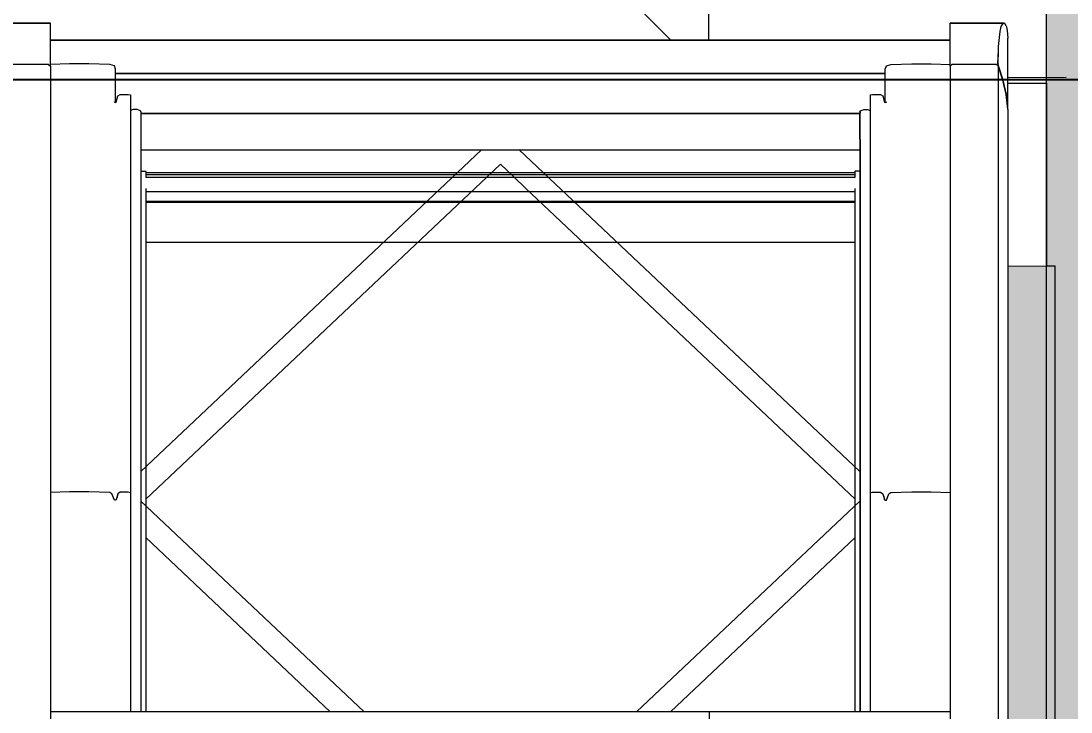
# Model space of a CAD drawing. Header units: metres. Extents: x -208 to 1512, y -277 to 123.
# Drawn here: x 1.94 to 2.82, y -0.53 to 0.049 of the extents above; entities that cross this region are included whole.
import ezdxf

# ---------------------------------------------------------------- set-up
doc = ezdxf.new("R2010")
doc.units = ezdxf.units.M
doc.header["$MEASUREMENT"] = 0
doc.linetypes.add('Wipeout_Contour', pattern=[1, 0, -1])
for name, color, linetype in [('325 Dachfenster', 7, 'Continuous'), ('330 Dachaufbau', 7, 'Continuous'), ('840 Baulinien', 7, 'Continuous'), ('940 Einreichplan Bemaßung.x', 7, 'Continuous'), ('Neubau_840 Baulinien', 7, 'Continuous')]:
    doc.layers.add(name, color=color, linetype=linetype)
doc.styles.add('ERSTELLTER_STIL_4', font='')
doc.styles.get('ERSTELLTER_STIL_4').set_extended_font_data('Eurostile')
doc.linetypes.add('Grenze Grundstück', pattern='A,0,[1,415_260415_PP_VA_1_10 Lageplan1.Shx,S=0.063492,R=0,X=0,Y=0],-8,0', length=8)
doc.dimstyles.new('ERSTELLTER_STIL__3', dxfattribs={"dimtxt": 0.4, "dimasz": 0.304, "dimexe": 0.18, "dimexo": 0.0625, "dimgap": 0, "dimtad": 1, "dimzin": 0, "dimdsep": 46, "dimtxsty": 'ERSTELLTER_STIL_4', "dimblk": 'ARROWHEAD_6', "dimblk1": 'ARROWHEAD_6', "dimblk2": 'ARROWHEAD_6', "dimcen": 0.09, "dimse1": 1, "dimse2": 1, "dimclrd": 256, "dimclre": 256, "dimclrt": 256, "dimazin": 0, "dimtfac": 1, "dimtdec": 4, "dimtmove": 0, "dimatfit": 3, "dimfxl": 1, "dimtolj": 1, "dimtzin": 0, "dimarcsym": 0})

# ---------------------------------------------------------------- blocks, each defined once
blk = doc.blocks.new('*D541')
at = {"layer": '940 Einreichplan Bemaßung.x', "color": 1, "linetype": 'Continuous', "lineweight": 13, "true_color": 0xfb0106}
for p, q in [((2.51628, 0.24174), (2.51645, 0.00174)), ((2.67656, -0.15815), (2.35634, 0.16163)), ((2.21645, 0.00153), (2.81645, 0.00195)), ((2.51645, 0.00174), (2.53995, -34.02522)), ((2.37984, -33.86533), (2.70006, -34.18511)), ((2.23995, -34.02543), (2.83995, -34.02502)), ((2.53995, -34.02522), (2.54012, -34.26522))]:
    blk.add_line(p, q, dxfattribs=at)
at = {"layer": '940 Einreichplan Bemaßung.x', "color": 1, "lineweight": 13, "true_color": 0xfb0106, "insert": (2.54676, -16.09357), "char_height": 0.4, "attachment_point": 7, "rotation": 270.03958, "style": 'ERSTELLTER_STIL_4'}
blk.add_mtext('\\A1;{\\pql;\\fEurostile|b0|i0|c0|p0;\\W1.000000;34,02\\fEurostile|b0|i0|c0|p0;\\W1.000000;\\A1{\\H.66x;\\S5^  ;}}', dxfattribs=at)
blk = doc.blocks.new('ARROWHEAD_6')
at = {"color": 0, "linetype": 'Continuous', "lineweight": 0}
for p, q in [((-0.5, -0.5), (0.5, 0.5)), ((0, 0), (-1, 0))]:
    blk.add_line(p, q, dxfattribs=at)
blk = doc.blocks.new('VELUX SlopeRoofBundle[5]_4')
at = {"color": 254, "linetype": 'Wipeout_Contour', "lineweight": 0, "ltscale": 10.427763}
blk.add_wipeout([(1.96465, 0.04719), (1.91916, 0.04719), (1.92015, 0.04689), (1.92045, 0.04683), (1.96465, 0.04683)], dxfattribs=at).dxf.layer = '325 Dachfenster'
at = {"color": 254, "linetype": 'Wipeout_Contour', "lineweight": 0, "ltscale": 13.485628}
blk.add_wipeout([(2.71905, 0.04719), (2.71905, 0.04683), (2.76326, 0.04683), (2.76355, 0.04689), (2.76455, 0.04719)], dxfattribs=at).dxf.layer = '325 Dachfenster'
at = {"color": 254, "linetype": 'Wipeout_Contour', "lineweight": 0, "ltscale": 9.590842}
blk.add_wipeout([(2.71905, 0.03339), (1.96465, 0.03339), (1.96465, 0.03311), (2.71905, 0.03311)], dxfattribs=at).dxf.layer = '325 Dachfenster'
at = {"color": 254, "linetype": 'Wipeout_Contour', "lineweight": 0, "ltscale": 14.677396}
blk.add_wipeout([(2.76605, -0.5839), (2.76625, -0.5848), (2.76735, -0.59516), (2.76735, -0.02486), (2.76605, -0.01261)], dxfattribs=at).dxf.layer = '325 Dachfenster'
at = {"color": 254, "linetype": 'Wipeout_Contour', "lineweight": 0, "ltscale": 23.192959}
blk.add_wipeout([(2.64325, -0.05039), (2.64325, -0.53024), (2.64375, -0.53024), (2.64375, -0.02629), (2.64325, -0.02714), (2.64325, -0.02827), (2.64335, -0.02827), (2.64335, -0.05012)], dxfattribs=at).dxf.layer = '325 Dachfenster'
at = {"color": 254, "linetype": 'Wipeout_Contour', "lineweight": 0, "ltscale": 8.362648}
blk.add_wipeout([(1.96465, -0.34634), (1.96465, -0.53024), (1.98055, -0.53024), (1.98055, -0.34583)], dxfattribs=at).dxf.layer = '325 Dachfenster'
at = {"color": 254, "linetype": 'Wipeout_Contour', "lineweight": 0, "ltscale": 8.52984}
blk.add_wipeout([(2.01615, -0.34746), (2.01615, -0.53024), (2.01815, -0.53024), (2.01815, -0.35262)], dxfattribs=at).dxf.layer = '325 Dachfenster'
at = {"color": 254, "linetype": 'Wipeout_Contour', "lineweight": 0, "ltscale": 10.961452}
blk.add_wipeout([(2.65205, -0.34661), (2.65205, -0.53024), (2.65395, -0.53024), (2.65395, -0.34611)], dxfattribs=at).dxf.layer = '325 Dachfenster'
at = {"color": 254, "linetype": 'Wipeout_Contour', "lineweight": 0, "ltscale": 11.009746}
blk.add_wipeout([(2.66475, -0.35283), (2.66475, -0.53024), (2.66555, -0.53024), (2.66555, -0.35262)], dxfattribs=at).dxf.layer = '325 Dachfenster'
at = {"color": 254, "linetype": 'Wipeout_Contour', "lineweight": 0, "ltscale": 9.591176}
blk.add_wipeout([(1.96465, 0.02858), (2.71905, 0.02858), (2.71905, 0.03311), (1.96465, 0.03311)], dxfattribs=at).dxf.layer = '325 Dachfenster'
at = {"color": 254, "linetype": 'Wipeout_Contour', "lineweight": 0, "ltscale": 8.231108}
blk.add_wipeout([(1.92615, 0.01247), (1.92615, -0.55942), (1.96295, -0.55942), (1.96295, 0.01247)], dxfattribs=at).dxf.layer = '325 Dachfenster'
at = {"color": 254, "linetype": 'Wipeout_Contour', "lineweight": 0, "ltscale": 14.732541}
blk.add_wipeout([(2.76335, -0.00044), (2.76335, -0.57203), (2.76355, -0.57263), (2.76605, -0.5839), (2.76605, -0.01261)], dxfattribs=at).dxf.layer = '325 Dachfenster'
at = {"color": 254, "linetype": 'Wipeout_Contour', "lineweight": 0, "ltscale": 10.894575}
blk.add_wipeout([(2.64375, -0.02629), (2.64375, -0.53024), (2.64655, -0.53024), (2.64655, -0.02516)], dxfattribs=at).dxf.layer = '325 Dachfenster'
at = {"color": 254, "linetype": 'Wipeout_Contour', "lineweight": 0, "ltscale": 11.014251}
blk.add_wipeout([(2.66555, -0.35262), (2.66555, -0.53024), (2.66755, -0.53024), (2.66755, -0.34746)], dxfattribs=at).dxf.layer = '325 Dachfenster'
at = {"color": 254, "linetype": 'Wipeout_Contour', "lineweight": 0, "ltscale": 8.538811}
blk.add_wipeout([(2.01895, -0.35283), (2.01895, -0.53024), (2.01975, -0.53024), (2.01975, -0.35255)], dxfattribs=at).dxf.layer = '325 Dachfenster'
at = {"color": 254, "linetype": 'Wipeout_Contour', "lineweight": 0, "ltscale": 8.300079}
blk.add_wipeout([(1.96295, 0.01247), (1.96295, -0.55942), (1.96465, -0.55942), (1.96465, 0.01121)], dxfattribs=at).dxf.layer = '325 Dachfenster'
at = {"color": 254, "linetype": 'Wipeout_Contour', "lineweight": 0, "ltscale": 11.00185}
blk.add_wipeout([(2.66265, -0.34739), (2.66265, -0.53024), (2.66395, -0.53024), (2.66395, -0.35255)], dxfattribs=at).dxf.layer = '325 Dachfenster'
at = {"color": 254, "linetype": 'Wipeout_Contour', "lineweight": 0, "ltscale": 8.535828}
blk.add_wipeout([(2.01815, -0.35262), (2.01815, -0.53024), (2.01895, -0.53024), (2.01895, -0.35283)], dxfattribs=at).dxf.layer = '325 Dachfenster'
at = {"color": 254, "linetype": 'Wipeout_Contour', "lineweight": 0, "ltscale": 8.541588}
blk.add_wipeout([(2.01975, -0.35255), (2.01975, -0.53024), (2.02105, -0.53024), (2.02105, -0.34739)], dxfattribs=at).dxf.layer = '325 Dachfenster'
at = {"color": 254, "linetype": 'Wipeout_Contour', "lineweight": 0, "ltscale": 11.006644}
blk.add_wipeout([(2.66395, -0.35255), (2.66395, -0.53024), (2.66475, -0.53024), (2.66475, -0.35283)], dxfattribs=at).dxf.layer = '325 Dachfenster'
at = {"color": 254, "linetype": 'Wipeout_Contour', "lineweight": 0, "ltscale": 8.521918}
blk.add_wipeout([(2.01435, -0.3464), (2.01435, -0.53024), (2.01615, -0.53024), (2.01615, -0.34746)], dxfattribs=at).dxf.layer = '325 Dachfenster'
at = {"color": 254, "linetype": 'Wipeout_Contour', "lineweight": 0, "ltscale": 8.547657}
blk.add_wipeout([(2.02105, -0.34739), (2.02105, -0.53024), (2.02315, -0.53024), (2.02315, -0.34611)], dxfattribs=at).dxf.layer = '325 Dachfenster'
at = {"color": 254, "linetype": 'Wipeout_Contour', "lineweight": 0, "ltscale": 10.978196}
blk.add_wipeout([(2.65395, -0.53024), (2.66055, -0.53024), (2.66055, -0.34611), (2.65395, -0.34611)], dxfattribs=at).dxf.layer = '325 Dachfenster'
at = {"color": 254, "linetype": 'Wipeout_Contour', "lineweight": 0, "ltscale": 11.021257}
blk.add_wipeout([(2.66755, -0.34746), (2.66755, -0.53024), (2.66935, -0.53024), (2.66935, -0.3464)], dxfattribs=at).dxf.layer = '325 Dachfenster'
at = {"color": 254, "linetype": 'Wipeout_Contour', "lineweight": 0, "ltscale": 10.906163}
blk.add_wipeout([(2.64965, -0.02509), (2.64655, -0.02516), (2.64655, -0.53024), (2.64965, -0.53024)], dxfattribs=at).dxf.layer = '325 Dachfenster'
at = {"color": 254, "linetype": 'Wipeout_Contour', "lineweight": 0, "ltscale": 8.486943}
blk.add_wipeout([(1.99675, -0.34583), (1.99675, -0.53024), (2.01435, -0.53024), (2.01435, -0.3464)], dxfattribs=at).dxf.layer = '325 Dachfenster'
at = {"color": 254, "linetype": 'Wipeout_Contour', "lineweight": 0, "ltscale": 8.56458}
blk.add_wipeout([(2.02315, -0.34611), (2.02315, -0.53024), (2.02975, -0.53024), (2.02975, -0.34611)], dxfattribs=at).dxf.layer = '325 Dachfenster'
at = {"color": 254, "linetype": 'Wipeout_Contour', "lineweight": 0, "ltscale": 10.99477}
blk.add_wipeout([(2.66055, -0.34611), (2.66055, -0.53024), (2.66265, -0.53024), (2.66265, -0.34739)], dxfattribs=at).dxf.layer = '325 Dachfenster'
at = {"color": 254, "linetype": 'Wipeout_Contour', "lineweight": 0, "ltscale": 11.05968}
blk.add_wipeout([(2.66935, -0.3464), (2.66935, -0.53024), (2.68695, -0.53024), (2.68695, -0.34583)], dxfattribs=at).dxf.layer = '325 Dachfenster'
at = {"color": 254, "linetype": 'Wipeout_Contour', "lineweight": 0, "ltscale": 8.389578}
blk.add_wipeout([(2.01615, -0.01374), (2.01615, -0.34746), (2.01815, -0.35262), (2.01815, -0.0189)], dxfattribs=at).dxf.layer = '325 Dachfenster'
at = {"color": 254, "linetype": 'Wipeout_Contour', "lineweight": 0, "ltscale": 10.916699}
blk.add_wipeout([(2.64965, -0.53024), (2.65205, -0.53024), (2.65205, -0.02591), (2.64965, -0.02509)], dxfattribs=at).dxf.layer = '325 Dachfenster'
at = {"color": 254, "linetype": 'Wipeout_Contour', "lineweight": 0, "ltscale": 10.902688}
blk.add_wipeout([(2.66395, -0.01886), (2.66395, -0.35255), (2.66475, -0.35283), (2.66475, -0.01915)], dxfattribs=at).dxf.layer = '325 Dachfenster'
at = {"color": 254, "linetype": 'Wipeout_Contour', "lineweight": 0, "ltscale": 7.264145}
blk.add_wipeout([(2.64325, -0.0591), (2.35773, -0.0591), (2.64325, -0.32876)], dxfattribs=at).dxf.layer = '325 Dachfenster'
at = {"color": 254, "linetype": 'Wipeout_Contour', "lineweight": 0, "ltscale": 8.423091}
blk.add_wipeout([(1.99675, -0.34583), (1.98055, -0.34583), (1.98055, -0.53024), (1.99675, -0.53024)], dxfattribs=at).dxf.layer = '325 Dachfenster'
at = {"color": 254, "linetype": 'Wipeout_Contour', "lineweight": 0, "ltscale": 8.58013}
blk.add_wipeout([(2.02975, -0.34611), (2.02975, -0.53024), (2.03165, -0.53024), (2.03165, -0.34661)], dxfattribs=at).dxf.layer = '325 Dachfenster'
at = {"color": 254, "linetype": 'Wipeout_Contour', "lineweight": 0, "ltscale": 11.124979}
blk.add_wipeout([(2.68695, -0.34583), (2.68695, -0.53024), (2.70315, -0.53024), (2.70315, -0.34583)], dxfattribs=at).dxf.layer = '325 Dachfenster'
at = {"color": 254, "linetype": 'Wipeout_Contour', "lineweight": 0, "ltscale": 7.611367}
blk.add_wipeout([(2.64325, -0.3535), (2.45611, -0.53024), (2.64325, -0.53024)], dxfattribs=at).dxf.layer = '325 Dachfenster'
at = {"color": 254, "linetype": 'Wipeout_Contour', "lineweight": 0, "ltscale": 8.224572}
blk.add_wipeout([(1.96465, -0.01262), (1.96465, -0.34634), (1.98055, -0.34583), (1.98055, -0.01211)], dxfattribs=at).dxf.layer = '325 Dachfenster'
at = {"color": 254, "linetype": 'Wipeout_Contour', "lineweight": 0, "ltscale": 10.856202}
blk.add_wipeout([(2.65205, -0.01292), (2.65205, -0.34661), (2.65395, -0.34611), (2.65395, -0.01243)], dxfattribs=at).dxf.layer = '325 Dachfenster'
at = {"color": 254, "linetype": 'Wipeout_Contour', "lineweight": 0, "ltscale": 13.284841}
blk.add_wipeout([(2.01815, -0.35262), (2.01895, -0.35283), (2.01895, -0.01915), (2.01825, -0.01896), (2.01825, -0.01893), (2.01815, -0.0189)], dxfattribs=at).dxf.layer = '325 Dachfenster'
at = {"color": 254, "linetype": 'Wipeout_Contour', "lineweight": 0, "ltscale": 8.554437}
blk.add_wipeout([(2.03405, -0.02509), (2.03405, -0.53024), (2.03715, -0.53024), (2.03715, -0.02516)], dxfattribs=at).dxf.layer = '325 Dachfenster'
at = {"color": 254, "linetype": 'Wipeout_Contour', "lineweight": 0, "ltscale": 15.586672}
blk.add_wipeout([(2.66545, -0.01896), (2.66475, -0.01915), (2.66475, -0.35283), (2.66555, -0.35262), (2.66555, -0.0189), (2.66545, -0.01893)], dxfattribs=at).dxf.layer = '325 Dachfenster'
at = {"color": 254, "linetype": 'Wipeout_Contour', "lineweight": 0, "ltscale": 11.1871}
blk.add_wipeout([(2.70315, -0.34583), (2.70315, -0.53024), (2.71905, -0.53024), (2.71905, -0.34634)], dxfattribs=at).dxf.layer = '325 Dachfenster'
at = {"color": 254, "linetype": 'Wipeout_Contour', "lineweight": 0, "ltscale": 11.1974}
blk.add_wipeout([(2.71905, 0.01121), (2.71905, -0.55942), (2.72075, -0.55942), (2.72075, 0.01247)], dxfattribs=at).dxf.layer = '325 Dachfenster'
at = {"color": 254, "linetype": 'Wipeout_Contour', "lineweight": 0, "ltscale": 10.904918}
blk.add_wipeout([(2.66555, -0.0189), (2.66555, -0.35262), (2.66755, -0.34746), (2.66755, -0.01374)], dxfattribs=at).dxf.layer = '325 Dachfenster'
at = {"color": 254, "linetype": 'Wipeout_Contour', "lineweight": 0, "ltscale": 8.405484}
blk.add_wipeout([(2.01975, -0.01886), (2.01895, -0.01915), (2.01895, -0.35283), (2.01975, -0.35255)], dxfattribs=at).dxf.layer = '325 Dachfenster'
at = {"color": 254, "linetype": 'Wipeout_Contour', "lineweight": 0, "ltscale": 8.565451}
blk.add_wipeout([(2.03715, -0.02516), (2.03715, -0.53024), (2.03995, -0.53024), (2.03995, -0.02629)], dxfattribs=at).dxf.layer = '325 Dachfenster'
at = {"color": 254, "linetype": 'Wipeout_Contour', "lineweight": 0, "ltscale": 11.273906}
blk.add_wipeout([(2.72075, 0.01247), (2.72075, -0.55942), (2.75755, -0.55942), (2.75755, 0.01247)], dxfattribs=at).dxf.layer = '325 Dachfenster'
at = {"color": 254, "linetype": 'Wipeout_Contour', "lineweight": 0, "ltscale": 8.386499}
blk.add_wipeout([(2.01435, -0.01268), (2.01435, -0.3464), (2.01615, -0.34746), (2.01615, -0.01374)], dxfattribs=at).dxf.layer = '325 Dachfenster'
at = {"color": 254, "linetype": 'Wipeout_Contour', "lineweight": 0, "ltscale": 10.892754}
blk.add_wipeout([(2.66395, -0.01886), (2.66265, -0.0137), (2.66265, -0.34739), (2.66395, -0.35255)], dxfattribs=at).dxf.layer = '325 Dachfenster'
at = {"color": 254, "linetype": 'Wipeout_Contour', "lineweight": 0, "ltscale": 8.54375}
blk.add_wipeout([(2.03165, -0.02591), (2.03165, -0.53024), (2.03405, -0.53024), (2.03405, -0.02509)], dxfattribs=at).dxf.layer = '325 Dachfenster'
at = {"color": 254, "linetype": 'Wipeout_Contour', "lineweight": 0, "ltscale": 15.376642}
blk.add_wipeout([(2.03995, -0.53024), (2.04045, -0.53024), (2.04045, -0.05039), (2.04035, -0.05012), (2.04035, -0.02827), (2.04045, -0.02827), (2.04045, -0.02714), (2.03995, -0.02629)], dxfattribs=at).dxf.layer = '325 Dachfenster'
at = {"layer": '325 Dachfenster', "linetype": 'Continuous', "lineweight": 0, "flags": 128}
for points in [[(2.66395, -0.35255), (2.66475, -0.35283)], [(2.66475, -0.35283), (2.66555, -0.35262)]]:
    blk.add_lwpolyline(points, dxfattribs=at)
at = {"color": 254, "linetype": 'Wipeout_Contour', "lineweight": 0, "ltscale": 37.748651}
blk.add_wipeout([(1.96465, 0.02356), (1.96465, 0.01269), (1.98055, 0.0132), (1.99675, 0.0132), (2.01435, 0.01264), (2.01815, 0.01158), (2.01915, 0.00882), (2.01915, 0.00525), (2.66455, 0.00525), (2.66455, 0.00882), (2.66555, 0.01158), (2.66935, 0.01264), (2.68695, 0.0132), (2.70315, 0.0132), (2.71905, 0.01269), (2.71905, 0.02356)], dxfattribs=at).dxf.layer = '325 Dachfenster'
at = {"color": 254, "linetype": 'Wipeout_Contour', "lineweight": 0, "ltscale": 16.632104}
blk.add_wipeout([(2.75755, 0.01247), (2.75755, -0.55942), (2.75902, -0.55942), (2.7591, -0.5595), (2.75935, -0.56016), (2.75935, 0.01151)], dxfattribs=at).dxf.layer = '325 Dachfenster'
at = {"color": 254, "linetype": 'Wipeout_Contour', "lineweight": 0, "ltscale": 8.350706}
blk.add_wipeout([(2.01435, -0.01268), (1.99675, -0.01211), (1.99675, -0.34583), (2.01435, -0.3464)], dxfattribs=at).dxf.layer = '325 Dachfenster'
at = {"color": 254, "linetype": 'Wipeout_Contour', "lineweight": 0, "ltscale": 8.401191}
blk.add_wipeout([(2.01975, -0.01886), (2.01975, -0.35255), (2.02105, -0.34739), (2.02105, -0.0137)], dxfattribs=at).dxf.layer = '325 Dachfenster'
at = {"color": 254, "linetype": 'Wipeout_Contour', "lineweight": 0, "ltscale": 8.44599}
blk.add_wipeout([(2.02975, -0.01243), (2.02975, -0.34611), (2.03165, -0.34661), (2.03165, -0.01292)], dxfattribs=at).dxf.layer = '325 Dachfenster'
at = {"color": 254, "linetype": 'Wipeout_Contour', "lineweight": 0, "ltscale": 10.873458}
blk.add_wipeout([(2.65395, -0.01243), (2.65395, -0.34611), (2.66055, -0.34611), (2.66055, -0.01243)], dxfattribs=at).dxf.layer = '325 Dachfenster'
at = {"color": 254, "linetype": 'Wipeout_Contour', "lineweight": 0, "ltscale": 10.916031}
blk.add_wipeout([(2.66755, -0.01374), (2.66755, -0.34746), (2.66935, -0.3464), (2.66935, -0.01268)], dxfattribs=at).dxf.layer = '325 Dachfenster'
at = {"color": 254, "linetype": 'Wipeout_Contour', "lineweight": 0, "ltscale": 11.083532}
blk.add_wipeout([(2.70315, -0.01211), (2.70315, -0.34583), (2.71905, -0.34634), (2.71905, -0.01262)], dxfattribs=at).dxf.layer = '325 Dachfenster'
at = {"color": 254, "linetype": 'Wipeout_Contour', "lineweight": 0, "ltscale": 9.597579}
blk.add_wipeout([(2.04035, -0.02848), (2.04035, -0.03909), (2.64335, -0.03909), (2.64335, -0.02848)], dxfattribs=at).dxf.layer = '325 Dachfenster'
at = {"color": 254, "linetype": 'Wipeout_Contour', "lineweight": 0, "ltscale": 7.011359}
blk.add_wipeout([(2.32598, -0.0591), (2.04045, -0.0591), (2.04045, -0.32876)], dxfattribs=at).dxf.layer = '325 Dachfenster'
at = {"color": 254, "linetype": 'Wipeout_Contour', "lineweight": 0, "ltscale": 7.260965}
blk.add_wipeout([(2.04045, -0.3535), (2.04045, -0.53024), (2.22759, -0.53024)], dxfattribs=at).dxf.layer = '325 Dachfenster'
at = {"layer": '325 Dachfenster', "linetype": 'Continuous', "lineweight": 0, "flags": 128}
for points in [[(2.01615, -0.34746), (2.01435, -0.3464)], [(2.01895, -0.35283), (2.01815, -0.35262)], [(2.01975, -0.35255), (2.01895, -0.35283)]]:
    blk.add_lwpolyline(points, dxfattribs=at)
at = {"color": 254, "linetype": 'Wipeout_Contour', "lineweight": 0, "ltscale": 9.591634}
blk.add_wipeout([(1.96465, 0.02689), (1.96465, 0.02462), (2.71905, 0.02462), (2.71905, 0.02689)], dxfattribs=at).dxf.layer = '325 Dachfenster'
at = {"color": 254, "linetype": 'Wipeout_Contour', "lineweight": 0, "ltscale": 7.651347}
blk.add_wipeout([(2.66555, 0.01158), (2.66455, 0.00882), (2.66556, 0.01149)], dxfattribs=at).dxf.layer = '325 Dachfenster'
at = {"color": 254, "linetype": 'Wipeout_Contour', "lineweight": 0, "ltscale": 14.729409}
blk.add_wipeout([(2.75935, 0.01151), (2.75935, -0.56016), (2.75955, -0.56068), (2.76335, -0.57203), (2.76335, -0.00044)], dxfattribs=at).dxf.layer = '325 Dachfenster'
at = {"color": 254, "linetype": 'Wipeout_Contour', "lineweight": 0, "ltscale": 8.286644}
blk.add_wipeout([(1.98055, -0.01211), (1.98055, -0.34583), (1.99675, -0.34583), (1.99675, -0.01211)], dxfattribs=at).dxf.layer = '325 Dachfenster'
at = {"color": 254, "linetype": 'Wipeout_Contour', "lineweight": 0, "ltscale": 8.412241}
blk.add_wipeout([(2.02105, -0.0137), (2.02105, -0.34739), (2.02315, -0.34611), (2.02315, -0.01243)], dxfattribs=at).dxf.layer = '325 Dachfenster'
at = {"color": 254, "linetype": 'Wipeout_Contour', "lineweight": 0, "ltscale": 10.889134}
blk.add_wipeout([(2.66055, -0.01243), (2.66055, -0.34611), (2.66265, -0.34739), (2.66265, -0.0137)], dxfattribs=at).dxf.layer = '325 Dachfenster'
at = {"color": 254, "linetype": 'Wipeout_Contour', "lineweight": 0, "ltscale": 10.954767}
blk.add_wipeout([(2.66935, -0.01268), (2.66935, -0.3464), (2.68695, -0.34583), (2.68695, -0.01211)], dxfattribs=at).dxf.layer = '325 Dachfenster'
at = {"color": 254, "linetype": 'Wipeout_Contour', "lineweight": 0, "ltscale": 9.599644}
blk.add_wipeout([(2.04035, -0.0434), (2.04035, -0.04842), (2.64335, -0.04842), (2.64335, -0.0434)], dxfattribs=at).dxf.layer = '325 Dachfenster'
at = {"color": 254, "linetype": 'Wipeout_Contour', "lineweight": 0, "ltscale": 19.376121}
blk.add_wipeout([(2.04045, -0.3535), (2.22759, -0.53024), (2.45611, -0.53024), (2.64325, -0.3535), (2.64325, -0.32876), (2.35773, -0.0591), (2.32598, -0.0591), (2.04045, -0.32876)], dxfattribs=at).dxf.layer = '325 Dachfenster'
at = {"layer": '325 Dachfenster', "linetype": 'Continuous', "lineweight": 0, "flags": 128}
for points in [[(2.04045, -0.07685), (2.04435, -0.07685)], [(2.04435, -0.07685), (2.04455, -0.07706)], [(2.34185, -0.07098), (2.3304, -0.0818), (2.32066, -0.09099), (2.04442, -0.35188)], [(2.04455, -0.07706), (2.04455, -0.0818)], [(2.04455, -0.07791), (2.63915, -0.07791)], [(2.34185, -0.07098), (2.35331, -0.0818), (2.36304, -0.09099), (2.63929, -0.35188)], [(2.63935, -0.07685), (2.63915, -0.07706)], [(2.63915, -0.07706), (2.63915, -0.0818)], [(2.64325, -0.07685), (2.63935, -0.07685)], [(2.04442, -0.0818), (2.63929, -0.0818)], [(2.04455, -0.0796), (2.63915, -0.0796)], [(2.04455, -0.09382), (2.63915, -0.09382)], [(2.04455, -0.10195), (2.63915, -0.10195)], [(2.04455, -0.10273), (2.63915, -0.10273)], [(2.04455, -0.13646), (2.63915, -0.13646)], [(2.01435, -0.3464), (1.99675, -0.34583), (1.98055, -0.34583), (1.96465, -0.34634)], [(2.01815, -0.35262), (2.01615, -0.34746)], [(2.65205, -0.34661), (2.65395, -0.34611), (2.66055, -0.34611)], [(2.66055, -0.34611), (2.66265, -0.34739)], [(2.66265, -0.34739), (2.66395, -0.35255)], [(2.66555, -0.35262), (2.66755, -0.34746)], [(2.66755, -0.34746), (2.66935, -0.3464)]]:
    blk.add_lwpolyline(points, dxfattribs=at)
at = {"color": 254, "linetype": 'Wipeout_Contour', "lineweight": 0, "ltscale": 9.591414}
blk.add_wipeout([(1.96465, 0.02858), (1.96465, 0.02689), (2.71905, 0.02689), (2.71905, 0.02858)], dxfattribs=at).dxf.layer = '325 Dachfenster'
at = {"color": 254, "linetype": 'Wipeout_Contour', "lineweight": 0, "ltscale": 8.145679}
blk.add_wipeout([(1.96465, 0.01269), (1.96465, -0.01262), (1.98055, -0.01211), (1.98055, 0.0132)], dxfattribs=at).dxf.layer = '325 Dachfenster'
at = {"color": 254, "linetype": 'Wipeout_Contour', "lineweight": 0, "ltscale": 8.271968}
blk.add_wipeout([(1.99675, 0.0132), (1.99675, -0.01211), (2.01435, -0.01268), (2.01435, 0.01264)], dxfattribs=at).dxf.layer = '325 Dachfenster'
at = {"color": 254, "linetype": 'Wipeout_Contour', "lineweight": 0, "ltscale": 18.534634}
blk.add_wipeout([(2.66455, -0.01908), (2.66475, -0.01915), (2.66545, -0.01896), (2.66545, -0.01893), (2.66553, -0.01891), (2.66555, -0.01883), (2.66455, 0.00882)], dxfattribs=at).dxf.layer = '325 Dachfenster'
at = {"color": 254, "linetype": 'Wipeout_Contour', "lineweight": 0, "ltscale": 17.891264}
blk.add_wipeout([(2.76735, -0.025), (2.76735, -0.15614), (2.8, -0.15614), (2.8, -0.00295), (2.76755, -0.00295), (2.76755, -0.02486)], dxfattribs=at).dxf.layer = '325 Dachfenster'
at = {"color": 254, "linetype": 'Wipeout_Contour', "lineweight": 0, "ltscale": 8.4309}
blk.add_wipeout([(2.02975, -0.01243), (2.02315, -0.01243), (2.02315, -0.34611), (2.02975, -0.34611)], dxfattribs=at).dxf.layer = '325 Dachfenster'
at = {"color": 254, "linetype": 'Wipeout_Contour', "lineweight": 0, "ltscale": 11.021299}
blk.add_wipeout([(2.68695, -0.01211), (2.68695, -0.34583), (2.70315, -0.34583), (2.70315, -0.01211)], dxfattribs=at).dxf.layer = '325 Dachfenster'
at = {"color": 254, "linetype": 'Wipeout_Contour', "lineweight": 0, "ltscale": 9.598731}
blk.add_wipeout([(2.04035, -0.03909), (2.04035, -0.0434), (2.64335, -0.0434), (2.64335, -0.03909)], dxfattribs=at).dxf.layer = '325 Dachfenster'
at = {"color": 254, "linetype": 'Wipeout_Contour', "lineweight": 0, "ltscale": 9.602179}
blk.add_wipeout([(2.04045, -0.05903), (2.04045, -0.0591), (2.64325, -0.0591), (2.64325, -0.05903)], dxfattribs=at).dxf.layer = '325 Dachfenster'
at = {"color": 254, "linetype": 'Wipeout_Contour', "lineweight": 0, "ltscale": 9.900542}
blk.add_wipeout([(1.96465, -0.53024), (1.96465, -0.53037), (2.71905, -0.53037), (2.71905, -0.53024)], dxfattribs=at).dxf.layer = '325 Dachfenster'
at = {"layer": '325 Dachfenster', "linetype": 'Continuous', "lineweight": 0, "flags": 128}
for points in [[(2.8, -0.00295), (2.8, -0.15614)], [(2.04455, -0.09127), (2.04455, -0.53024)], [(2.63915, -0.09127), (2.63915, -0.53024)], [(2.02105, -0.34739), (2.01975, -0.35255)], [(2.02315, -0.34611), (2.02105, -0.34739)], [(2.03165, -0.34661), (2.02975, -0.34611), (2.02315, -0.34611)], [(2.66935, -0.3464), (2.68695, -0.34583), (2.70315, -0.34583), (2.71905, -0.34634)], [(2.22759, -0.53024), (2.04045, -0.3535)], [(2.45611, -0.53024), (2.64325, -0.3535)], [(2.19914, -0.53024), (2.04442, -0.38412)], [(2.48456, -0.53024), (2.63929, -0.38412)], [(2.71905, -0.53024), (1.96465, -0.53024)]]:
    blk.add_lwpolyline(points, dxfattribs=at)
at = {"color": 254, "linetype": 'Wipeout_Contour', "lineweight": 0, "ltscale": 9.591781}
blk.add_wipeout([(1.96465, 0.02462), (1.96465, 0.02356), (2.71905, 0.02356), (2.71905, 0.02462)], dxfattribs=at).dxf.layer = '325 Dachfenster'
at = {"color": 254, "linetype": 'Wipeout_Contour', "lineweight": 0, "ltscale": 9.590276}
blk.add_wipeout([(1.92458, 0.01262), (1.92452, 0.01247), (1.96295, 0.01247), (1.96465, 0.01121), (1.96465, 0.01262)], dxfattribs=at).dxf.layer = '325 Dachfenster'
at = {"color": 254, "linetype": 'Wipeout_Contour', "lineweight": 0, "ltscale": 8.217705}
blk.add_wipeout([(1.98055, 0.0132), (1.98055, -0.01211), (1.99675, -0.01211), (1.99675, 0.0132)], dxfattribs=at).dxf.layer = '325 Dachfenster'
at = {"color": 254, "linetype": 'Wipeout_Contour', "lineweight": 0, "ltscale": 6.709247}
blk.add_wipeout([(2.01435, 0.01264), (2.01435, -0.01268), (2.01815, 0.01158)], dxfattribs=at).dxf.layer = '325 Dachfenster'
at = {"color": 254, "linetype": 'Wipeout_Contour', "lineweight": 0, "ltscale": 11.134408}
blk.add_wipeout([(2.66455, 0.00882), (2.66555, -0.01883), (2.66755, -0.01374), (2.66556, 0.01149)], dxfattribs=at).dxf.layer = '325 Dachfenster'
at = {"color": 254, "linetype": 'Wipeout_Contour', "lineweight": 0, "ltscale": 33.115613}
blk.add_wipeout([(2.65205, -0.02134), (2.03165, -0.02134), (2.03165, -0.02591), (2.03405, -0.02509), (2.03715, -0.02516), (2.03995, -0.02629), (2.04045, -0.02714), (2.04045, -0.02827), (2.64325, -0.02827), (2.64325, -0.02714), (2.64375, -0.02629), (2.64655, -0.02516), (2.64965, -0.02509), (2.65205, -0.02591)], dxfattribs=at).dxf.layer = '325 Dachfenster'
at = {"color": 254, "linetype": 'Wipeout_Contour', "lineweight": 0, "ltscale": 9.601765}
blk.add_wipeout([(2.04045, -0.05358), (2.04045, -0.05903), (2.64325, -0.05903), (2.64325, -0.05358)], dxfattribs=at).dxf.layer = '325 Dachfenster'
at = {"layer": '325 Dachfenster', "linetype": 'Continuous', "lineweight": 0, "flags": 128}
for points in [[(2.04045, -0.05903), (2.64325, -0.05903)], [(2.32598, -0.0591), (2.04045, -0.32876)], [(2.04045, -0.0591), (2.64325, -0.0591)], [(2.35773, -0.0591), (2.64325, -0.32876)]]:
    blk.add_lwpolyline(points, dxfattribs=at)
at = {"color": 254, "linetype": 'Wipeout_Contour', "lineweight": 0, "ltscale": 8.017944}
blk.add_wipeout([(1.92282, 0.04027), (1.92403, 0.02775), (1.96465, 0.02775), (1.96465, 0.04027)], dxfattribs=at).dxf.layer = '325 Dachfenster'
at = {"color": 254, "linetype": 'Wipeout_Contour', "lineweight": 0, "ltscale": 11.174588}
blk.add_wipeout([(2.76089, 0.04027), (2.71905, 0.04027), (2.71905, 0.02775), (2.75968, 0.02775)], dxfattribs=at).dxf.layer = '325 Dachfenster'
at = {"color": 254, "linetype": 'Wipeout_Contour', "lineweight": 0, "ltscale": 7.946701}
blk.add_wipeout([(2.01615, -0.01374), (2.01815, -0.01883), (2.01915, 0.00882), (2.01815, 0.01158)], dxfattribs=at).dxf.layer = '325 Dachfenster'
at = {"color": 254, "linetype": 'Wipeout_Contour', "lineweight": 0, "ltscale": 7.647488}
blk.add_wipeout([(2.66555, 0.01158), (2.66935, -0.01268), (2.66935, 0.01264)], dxfattribs=at).dxf.layer = '325 Dachfenster'
at = {"color": 254, "linetype": 'Wipeout_Contour', "lineweight": 0, "ltscale": 9.596349}
blk.add_wipeout([(2.04035, -0.02827), (2.04035, -0.02848), (2.64335, -0.02848), (2.64335, -0.02827)], dxfattribs=at).dxf.layer = '325 Dachfenster'
at = {"color": 254, "linetype": 'Wipeout_Contour', "lineweight": 0, "ltscale": 18.976551}
blk.add_wipeout([(2.04035, -0.04927), (2.04035, -0.05012), (2.04045, -0.05039), (2.04045, -0.05118), (2.64325, -0.05118), (2.64325, -0.05039), (2.64335, -0.05012), (2.64335, -0.04927)], dxfattribs=at).dxf.layer = '325 Dachfenster'
at = {"layer": '325 Dachfenster', "linetype": 'Continuous', "lineweight": 0, "flags": 128}
for points in [[(1.96465, 0.03339), (2.71905, 0.03339)], [(2.04045, -0.02714), (2.03995, -0.02629)], [(2.64325, -0.02714), (2.64375, -0.02629)], [(2.04035, -0.02827), (2.04035, -0.02848)], [(2.04035, -0.02827), (2.64335, -0.02827)], [(2.04045, -0.02714), (2.04045, -0.02827)], [(2.64325, -0.02714), (2.64325, -0.02827)], [(2.64335, -0.02848), (2.64335, -0.02827)]]:
    blk.add_lwpolyline(points, dxfattribs=at)
at = {"color": 254, "linetype": 'Wipeout_Contour', "lineweight": 0, "ltscale": 8.011429}
blk.add_wipeout([(1.96465, 0.04683), (1.92045, 0.04683), (1.92186, 0.04449), (1.96465, 0.04449)], dxfattribs=at).dxf.layer = '325 Dachfenster'
at = {"color": 254, "linetype": 'Wipeout_Contour', "lineweight": 0, "ltscale": 11.182537}
blk.add_wipeout([(2.71905, 0.04683), (2.71905, 0.04449), (2.76185, 0.04449), (2.76326, 0.04683)], dxfattribs=at).dxf.layer = '325 Dachfenster'
at = {"color": 254, "linetype": 'Wipeout_Contour', "lineweight": 0, "ltscale": 10.473945}
blk.add_wipeout([(1.92403, 0.02775), (1.92415, 0.02455), (1.92466, 0.01304), (1.96465, 0.01304), (1.96465, 0.02775)], dxfattribs=at).dxf.layer = '325 Dachfenster'
at = {"color": 254, "linetype": 'Wipeout_Contour', "lineweight": 0, "ltscale": 15.042335}
blk.add_wipeout([(2.01815, -0.01883), (2.01818, -0.01891), (2.01825, -0.01893), (2.01825, -0.01896), (2.01895, -0.01915), (2.01915, -0.01908), (2.01915, 0.00882)], dxfattribs=at).dxf.layer = '325 Dachfenster'
at = {"color": 254, "linetype": 'Wipeout_Contour', "lineweight": 0, "ltscale": 8.108967}
blk.add_wipeout([(2.66555, 0.01158), (2.66755, -0.01374), (2.66935, -0.01268)], dxfattribs=at).dxf.layer = '325 Dachfenster'
at = {"color": 254, "linetype": 'Wipeout_Contour', "lineweight": 0, "ltscale": 9.600669}
blk.add_wipeout([(2.04045, -0.05118), (2.04045, -0.05224), (2.64325, -0.05224), (2.64325, -0.05118)], dxfattribs=at).dxf.layer = '325 Dachfenster'
at = {"color": 254, "linetype": 'Wipeout_Contour', "lineweight": 0, "ltscale": 8.022663}
blk.add_wipeout([(1.96465, 0.04449), (1.92186, 0.04449), (1.92282, 0.04027), (1.96465, 0.04027)], dxfattribs=at).dxf.layer = '325 Dachfenster'
at = {"color": 254, "linetype": 'Wipeout_Contour', "lineweight": 0, "ltscale": 11.170861}
blk.add_wipeout([(2.76185, 0.04449), (2.71905, 0.04449), (2.71905, 0.04027), (2.76089, 0.04027)], dxfattribs=at).dxf.layer = '325 Dachfenster'
at = {"color": 254, "linetype": 'Wipeout_Contour', "lineweight": 0, "ltscale": 8.045865}
blk.add_wipeout([(1.92466, 0.01304), (1.92458, 0.01262), (1.96465, 0.01262), (1.96465, 0.01304)], dxfattribs=at).dxf.layer = '325 Dachfenster'
at = {"color": 254, "linetype": 'Wipeout_Contour', "lineweight": 0, "ltscale": 6.253743}
blk.add_wipeout([(2.01435, -0.01268), (2.01615, -0.01374), (2.01815, 0.01158)], dxfattribs=at).dxf.layer = '325 Dachfenster'
at = {"color": 254, "linetype": 'Wipeout_Contour', "lineweight": 0, "ltscale": 10.896113}
blk.add_wipeout([(2.66935, 0.01264), (2.66935, -0.01268), (2.68695, -0.01211), (2.68695, 0.0132)], dxfattribs=at).dxf.layer = '325 Dachfenster'
at = {"color": 254, "linetype": 'Wipeout_Contour', "lineweight": 0, "ltscale": 9.600829}
blk.add_wipeout([(2.04045, -0.05288), (2.64325, -0.05288), (2.64325, -0.05224), (2.04045, -0.05224)], dxfattribs=at).dxf.layer = '325 Dachfenster'
at = {"layer": '325 Dachfenster', "linetype": 'Continuous', "lineweight": 0, "flags": 128}
for points in [[(1.96465, 0.04719), (1.91916, 0.04719), (1.88905, 0.04719)], [(1.96465, 0.01304), (1.96465, 0.02775), (1.96465, 0.04027), (1.96465, 0.04449), (1.96465, 0.04683), (1.96465, 0.04719)], [(1.96295, 0.01247), (1.92615, 0.01247), (1.89075, 0.01247)], [(1.96295, 0.01247), (1.96465, 0.01121)], [(2.01815, 0.01158), (2.01435, 0.01264), (1.99675, 0.0132), (1.98055, 0.0132), (1.96465, 0.01269)], [(1.96465, 0.01262), (1.96465, 0.01304)], [(1.96465, 0.01121), (1.96465, 0.01262)], [(1.96465, 0.01121), (1.96465, -0.55942)]]:
    blk.add_lwpolyline(points, dxfattribs=at)
at = {"color": 254, "linetype": 'Wipeout_Contour', "lineweight": 0, "ltscale": 10.970566}
blk.add_wipeout([(2.68695, -0.01211), (2.70315, -0.01211), (2.70315, 0.0132), (2.68695, 0.0132)], dxfattribs=at).dxf.layer = '325 Dachfenster'
at = {"color": 254, "linetype": 'Wipeout_Contour', "lineweight": 0, "ltscale": 9.592344}
blk.add_wipeout([(2.01915, 0.00525), (2.01915, 0.00518), (2.66455, 0.00518), (2.66455, 0.00525)], dxfattribs=at).dxf.layer = '325 Dachfenster'
at = {"color": 254, "linetype": 'Wipeout_Contour', "lineweight": 0, "ltscale": 7.39457}
blk.add_wipeout([(2.01815, -0.01883), (2.01615, -0.01374), (2.01815, -0.0189), (2.01818, -0.01891)], dxfattribs=at).dxf.layer = '325 Dachfenster'
at = {"color": 254, "linetype": 'Wipeout_Contour', "lineweight": 0, "ltscale": 9.600091}
blk.add_wipeout([(2.04035, -0.04842), (2.04035, -0.04927), (2.64335, -0.04927), (2.64335, -0.04842)], dxfattribs=at).dxf.layer = '325 Dachfenster'
at = {"color": 254, "linetype": 'Wipeout_Contour', "lineweight": 0, "ltscale": 11.026277}
blk.add_wipeout([(2.70315, -0.01211), (2.71905, -0.01262), (2.71905, 0.01269), (2.70315, 0.0132)], dxfattribs=at).dxf.layer = '325 Dachfenster'
at = {"color": 254, "linetype": 'Wipeout_Contour', "lineweight": 0, "ltscale": 9.593402}
blk.add_wipeout([(2.01915, 0.00518), (2.01915, -0.00677), (2.66455, -0.00677), (2.66455, 0.00518)], dxfattribs=at).dxf.layer = '325 Dachfenster'
at = {"color": 254, "linetype": 'Wipeout_Contour', "lineweight": 0, "ltscale": 9.600965}
blk.add_wipeout([(2.04045, -0.05358), (2.64325, -0.05358), (2.64325, -0.05288), (2.04045, -0.05288)], dxfattribs=at).dxf.layer = '325 Dachfenster'
at = {"layer": '325 Dachfenster', "linetype": 'Continuous', "lineweight": 0, "flags": 128}
for points in [[(2.01915, 0.00882), (2.01815, 0.01158)], [(2.66455, 0.00882), (2.66555, 0.01158)], [(2.01915, 0.00525), (2.66455, 0.00525)], [(2.04035, -0.02848), (2.04035, -0.03909), (2.04035, -0.0434), (2.04035, -0.04842), (2.04035, -0.04927), (2.04035, -0.05012)], [(2.64335, -0.05012), (2.64335, -0.04927), (2.64335, -0.04842), (2.64335, -0.0434), (2.64335, -0.03909), (2.64335, -0.02848)], [(2.04045, -0.05039), (2.04045, -0.53024)], [(2.64325, -0.05039), (2.64325, -0.53024)]]:
    blk.add_lwpolyline(points, dxfattribs=at)
at = {"color": 254, "linetype": 'Wipeout_Contour', "lineweight": 0, "ltscale": 35.983386}
blk.add_wipeout([(2.71905, 0.01121), (2.72075, 0.01247), (2.75755, 0.01247), (2.75935, 0.01151), (2.76335, -0.00044), (2.76605, -0.01261), (2.76735, -0.02486), (2.76735, -0.025), (2.76755, -0.02486), (2.76625, -0.01261), (2.76355, -0.00044), (2.75955, 0.01151), (2.75913, 0.01262), (2.71905, 0.01262)], dxfattribs=at).dxf.layer = '325 Dachfenster'
at = {"color": 254, "linetype": 'Wipeout_Contour', "lineweight": 0, "ltscale": 37.813712}
blk.add_wipeout([(2.66455, -0.00677), (2.01915, -0.00677), (2.01915, -0.01908), (2.01975, -0.01886), (2.02105, -0.0137), (2.02315, -0.01243), (2.02975, -0.01243), (2.03165, -0.01292), (2.03165, -0.02134), (2.65205, -0.02134), (2.65205, -0.01292), (2.65395, -0.01243), (2.66055, -0.01243), (2.66265, -0.0137), (2.66395, -0.01886), (2.66455, -0.01908)], dxfattribs=at).dxf.layer = '325 Dachfenster'
at = {"layer": '325 Dachfenster', "linetype": 'Continuous', "lineweight": 0, "flags": 128}
for points in [[(2.01915, -0.01908), (2.01915, 0.00882)], [(2.01975, -0.01886), (2.02105, -0.0137)], [(2.02105, -0.0137), (2.02315, -0.01243)], [(2.02315, -0.01243), (2.02975, -0.01243), (2.03165, -0.01292)], [(2.03165, -0.01292), (2.03165, -0.34661), (2.03165, -0.53024)], [(2.65205, -0.01292), (2.65395, -0.01243), (2.66055, -0.01243)], [(2.65205, -0.01292), (2.65205, -0.34661), (2.65205, -0.53024)], [(2.01818, -0.01891), (2.01815, -0.01883)], [(2.01825, -0.01893), (2.01825, -0.01896)], [(2.01825, -0.01896), (2.01895, -0.01915)], [(2.01895, -0.01915), (2.01975, -0.01886)], [(2.03405, -0.02509), (2.03165, -0.02591)], [(2.03715, -0.02516), (2.03405, -0.02509)], [(2.03995, -0.02629), (2.03715, -0.02516)], [(2.64375, -0.02629), (2.64655, -0.02516)], [(2.64655, -0.02516), (2.64965, -0.02509)], [(2.64965, -0.02509), (2.65205, -0.02591)]]:
    blk.add_lwpolyline(points, dxfattribs=at)
at = {"color": 254, "linetype": 'Wipeout_Contour', "lineweight": 0, "ltscale": 14.104495}
blk.add_wipeout([(2.76625, -0.01261), (2.76755, -0.02486), (2.76755, 0.03456), (2.76679, 0.04105), (2.76625, 0.04422)], dxfattribs=at).dxf.layer = '325 Dachfenster'
at = {"color": 254, "linetype": 'Wipeout_Contour', "lineweight": 0, "ltscale": 13.443602}
blk.add_wipeout([(2.71905, 0.02775), (2.71905, 0.01304), (2.75905, 0.01304), (2.75955, 0.02455), (2.75968, 0.02775)], dxfattribs=at).dxf.layer = '325 Dachfenster'
at = {"color": 254, "linetype": 'Wipeout_Contour', "lineweight": 0, "ltscale": 11.812624}
blk.add_wipeout([(2.66555, -0.01883), (2.66553, -0.01891), (2.66555, -0.0189), (2.66755, -0.01374)], dxfattribs=at).dxf.layer = '325 Dachfenster'
at = {"layer": '325 Dachfenster', "linetype": 'Continuous', "lineweight": 0, "flags": 128}
for points in [[(2.66455, -0.01908), (2.66455, 0.00882)], [(2.66055, -0.01243), (2.66265, -0.0137)], [(2.66265, -0.0137), (2.66395, -0.01886)], [(2.66395, -0.01886), (2.66475, -0.01915)], [(2.66475, -0.01915), (2.66545, -0.01896)], [(2.66545, -0.01896), (2.66545, -0.01893)], [(2.66553, -0.01891), (2.66555, -0.01883)], [(2.76735, -0.02486), (2.76735, -0.59516)], [(2.76735, -0.025), (2.76755, -0.02486)]]:
    blk.add_lwpolyline(points, dxfattribs=at)
at = {"color": 254, "linetype": 'Wipeout_Contour', "lineweight": 0, "ltscale": 11.14542}
blk.add_wipeout([(2.71905, 0.01304), (2.71905, 0.01262), (2.75913, 0.01262), (2.75905, 0.01304)], dxfattribs=at).dxf.layer = '325 Dachfenster'
at = {"layer": '325 Dachfenster', "linetype": 'Continuous', "lineweight": 0, "flags": 128}
for points in [[(2.71905, 0.01304), (2.71905, 0.02775), (2.71905, 0.04027), (2.71905, 0.04449), (2.71905, 0.04683), (2.71905, 0.04719)], [(2.66555, 0.01158), (2.66935, 0.01264), (2.68695, 0.0132), (2.70315, 0.0132), (2.71905, 0.01269)], [(2.71905, 0.01262), (2.71905, 0.01304)], [(2.71905, 0.01121), (2.71905, 0.01262)], [(2.72075, 0.01247), (2.71905, 0.01121)], [(2.71905, 0.01121), (2.71905, -0.55942)]]:
    blk.add_lwpolyline(points, dxfattribs=at)
at = {"color": 254, "linetype": 'Wipeout_Contour', "lineweight": 0, "ltscale": 22.481351}
blk.add_wipeout([(2.75955, 0.02455), (2.75955, 0.01151), (2.76355, -0.00044), (2.76355, 0.04689), (2.76326, 0.04683), (2.76185, 0.04449), (2.76089, 0.04027), (2.75968, 0.02775)], dxfattribs=at).dxf.layer = '325 Dachfenster'
at = {"color": 254, "linetype": 'Wipeout_Contour', "lineweight": 0, "ltscale": 11.02542}
blk.add_wipeout([(2.75913, 0.01262), (2.75955, 0.01151), (2.75955, 0.02455), (2.75905, 0.01304)], dxfattribs=at).dxf.layer = '325 Dachfenster'
at = {"layer": '325 Dachfenster', "linetype": 'Continuous', "lineweight": 0, "flags": 128}
for points in [[(2.75755, 0.01247), (2.72075, 0.01247)], [(2.75905, 0.01304), (2.75913, 0.01262)]]:
    blk.add_lwpolyline(points, dxfattribs=at)
at = {"color": 254, "linetype": 'Wipeout_Contour', "lineweight": 0, "ltscale": 16.621502}
blk.add_wipeout([(2.76355, 0.04689), (2.76355, -0.00044), (2.76625, -0.01261), (2.76625, 0.04422), (2.76586, 0.04534), (2.76455, 0.04719)], dxfattribs=at).dxf.layer = '325 Dachfenster'
at = {"layer": '325 Dachfenster', "linetype": 'Continuous', "lineweight": 0, "flags": 128}
for points in [[(2.76455, 0.04719), (2.71905, 0.04719)], [(2.75905, 0.01304), (2.75955, 0.02455), (2.75968, 0.02775), (2.76089, 0.04027), (2.76185, 0.04449), (2.76326, 0.04683), (2.76355, 0.04689), (2.76455, 0.04719), (2.76586, 0.04534), (2.76625, 0.04422), (2.76679, 0.04105), (2.76755, 0.03456)], [(2.76755, -0.02486), (2.76755, 0.03456)], [(2.75935, 0.01151), (2.75755, 0.01247)], [(2.76755, -0.02486), (2.76625, -0.01261), (2.76355, -0.00044), (2.75955, 0.01151), (2.75913, 0.01262)], [(2.75935, 0.01151), (2.75935, -0.56016)], [(2.76735, -0.02486), (2.76605, -0.01261), (2.76335, -0.00044), (2.75935, 0.01151)], [(2.76755, -0.00295), (2.8, -0.00295)]]:
    blk.add_lwpolyline(points, dxfattribs=at)
blk = doc.blocks.new('Dachfläche_15_4', base_point=(2.80685, -0.15614))
at = {"layer": '325 Dachfenster', "linetype": 'Continuous', "lineweight": 0, "true_color": 0x000000}
blk.add_hatch(color=18, dxfattribs=at).paths.add_polyline_path([(2.76735, -0.15614), (2.76735, -0.59516), (2.76755, -0.59705), (2.76755, -0.59706), (2.76815, -0.60021), (2.76945, -0.61412), (2.76945, -0.63009), (2.76949, -0.70317), (2.76949, -0.71356), (2.76949, -0.71563), (2.76949, -0.77449), (2.80685, -0.77449), (2.80685, -0.15614)])
at = {"layer": '325 Dachfenster', "color": 7, "linetype": 'Continuous', "lineweight": 13, "true_color": 0xf4f4f4, "flags": 128}
for points in [[(2.76735, -0.15614), (2.80685, -0.15614)], [(2.80685, -0.15614), (2.80685, -0.77449)]]:
    blk.add_lwpolyline(points, dxfattribs=at)
at = {"layer": '325 Dachfenster', "linetype": 'Continuous', "lineweight": 0}
blk.add_blockref('VELUX SlopeRoofBundle[5]_4', (0, 0), dxfattribs=at)
blk = doc.blocks.new('Dachfläche_17_4', base_point=(-0.00106, 0.07))
at = {"layer": '330 Dachaufbau', "linetype": 'Continuous', "lineweight": 0, "true_color": 0x000000}
h = blk.add_hatch(color=18, dxfattribs=at)
h.paths.add_polyline_path([(3.445, -0.4), (3.755, -0.4), (3.755, 0.07), (2.8, 0.07), (2.8, -0.77152), (1.05, -0.77152), (1.05, 0.07), (-0.00106, 0.07), (0.01606, -4.6), (6.325, -4.6), (6.325, -0.82361), (3.445, -0.82361)])
h.paths.add_polyline_path([(3.805, -2.1975), (5.505, -2.1975), (5.505, -3.79873), (3.805, -3.79873)], flags=0)
h.paths.add_polyline_path([(1.075, -3.79873), (1.075, -2.1975), (2.775, -2.1975), (2.775, -3.79873)], flags=0)
at = {"layer": '330 Dachaufbau', "color": 7, "linetype": 'Continuous', "lineweight": 18, "flags": 128}
blk.add_lwpolyline([(2.8, -0.77152), (2.8, 0.07)], dxfattribs=at)

msp = doc.modelspace()

# ---------------------------------------------------------------- linework, layer by layer
at = {"layer": '840 Baulinien', "color": 76, "linetype": 'Grenze Grundstück', "lineweight": 13, "true_color": 0x3f7f02}
msp.add_lwpolyline([(0.00004, -0.00023), (18.98502, -0.00125), (18.95804, -11.44515), (18.90348, -19.57034), (18.84863, -31.32808), (0.06647, -34.02693), (0.05639, -12.20308)], close=True, dxfattribs=at)

# ---------------------------------------------------------------- dimensions: what is measured, and where the dimension line sits
at = {"layer": '940 Einreichplan Bemaßung.x', "color": 1, "linetype": 'Continuous', "lineweight": 13, "true_color": 0xfb0106}
dim = msp.add_linear_dim(base=(2.53995, -34.02522), p1=(0, 0), p2=(0.06647, -34.02693), angle=270.03958, dimstyle='ERSTELLTER_STIL__3', dxfattribs=at)
dim.commit()
dim.dimension.update_dxf_attribs({"geometry": '*D541', "text_midpoint": (2.8084, -17.30194), "dimtype": 160, "text_rotation": 270.03958})

# ---------------------------------------------------------------- next in the draw order: block references
at = {"layer": '325 Dachfenster', "color": 7, "linetype": 'Continuous', "lineweight": 13, "true_color": 0xf4f4f4}
msp.add_blockref('Dachfläche_15_4', (2.80685, -0.15614), dxfattribs=at)

# ---------------------------------------------------------------- next in the draw order: block references
at = {"layer": '330 Dachaufbau', "color": 7, "linetype": 'Continuous', "lineweight": 18}
msp.add_blockref('Dachfläche_17_4', (-0.00106, 0.07), dxfattribs=at)

# ---------------------------------------------------------------- next in the draw order: linework, layer by layer
at = {"layer": 'Neubau_840 Baulinien', "color": 1, "linetype": 'Continuous', "lineweight": 25, "true_color": 0xfb0106}
msp.add_lwpolyline([(-11.53687, 0.0654), (0, 0), (18.98503, 0), (37.97609, -0.01591)], dxfattribs=at)

doc.saveas('drawing.dxf')
